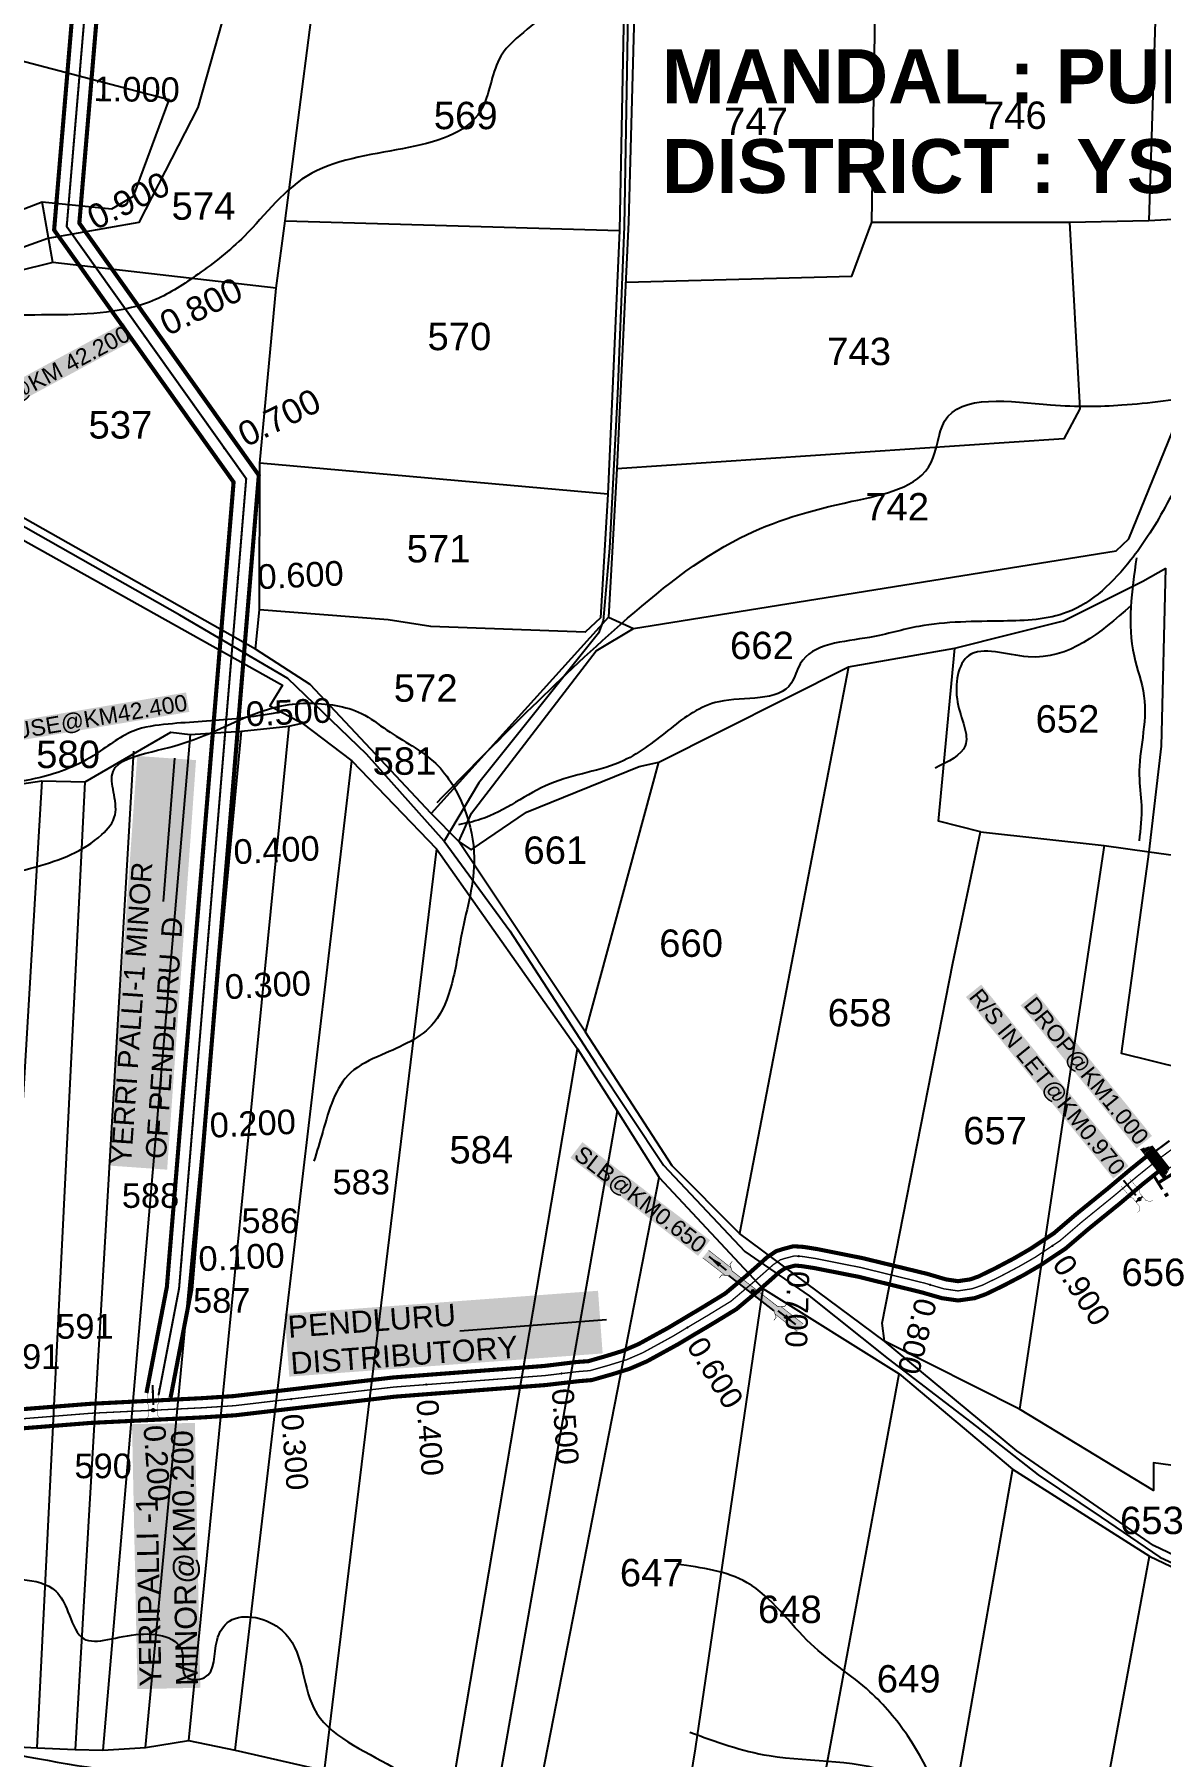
# Model space of a CAD drawing. Header units: inches. Extents: x 200003 to 248779, y 1594258 to 1607376.
# Drawn here: x 206457 to 207279, y 1596918 to 1598175 of the extents above; entities that cross this region are included whole.
import ezdxf
from ezdxf.enums import TextEntityAlignment as Align

# ---------------------------------------------------------------- set-up
doc = ezdxf.new("R2010")
doc.units = ezdxf.units.IN
doc.header["$LTSCALE"] = 15
doc.header["$MEASUREMENT"] = 0
doc.linetypes.add('ACAD_ISO02W100', pattern=[15, 12, -3])
doc.linetypes.add('HIDDEN2', pattern=[0.1875, 0.125, -0.0625])
for name, color, linetype in [('CANAL1', 7, 'Continuous'), ('CSMark', 72, 'Continuous'), ('PLOTS', 7, 'Continuous'), ('PLOTS NO', 7, 'Continuous'), ('RE REMARKS', 7, 'Continuous'), ('ROADS', 1, 'Continuous'), ('STREAMS', 4, 'Continuous'), ('STRUCTURE', 5, 'Continuous'), ('TEXT', 1, 'Continuous'), ('text2', 7, 'Continuous')]:
    doc.layers.add(name, color=color, linetype=linetype)
doc.styles.add('FONT1', font='Arial')
doc.styles.get("Standard").update_dxf_attribs({"font": 'arial.ttf'})
doc.dimstyles.get("Standard").update_dxf_attribs({"dimtxt": 0.18, "dimasz": 0.18, "dimexe": 0.18, "dimexo": 0.0625, "dimgap": 0.09, "dimtad": 0, "dimtih": 1, "dimtoh": 1, "dimdec": 4, "dimzin": 0, "dimdsep": 46, "dimtxsty": 'Standard', "dimcen": 0.09, "dimadec": 0, "dimazin": 0, "dimtfac": 1, "dimtdec": 4, "dimtofl": 0, "dimtmove": 0, "dimatfit": 3, "dimfxl": 1, "dimtolj": 1, "dimtzin": 0, "dimarcsym": 0})

# ---------------------------------------------------------------- blocks, each defined once
blk = doc.blocks.new('DROP')
h = blk.add_hatch()
h.set_pattern_fill('ANSI31', color=1, scale=10, angle=45)
h.set_pattern_definition([(90, (-324.4107, -25.7687), (-1.25, 0), [])])
h.paths.add_polyline_path([(-9.9, -4.3), (-13.8, 4.1), (13.8, 4.1), (10.2, -4.3)])
at = {"layer": 'STRUCTURE', "color": 5, "const_width": 0.49}
blk.add_lwpolyline([(-9.9, -4.3), (-13.8, 4.1), (13.8, 4.1), (10.2, -4.3), (-9.9, -4.3)], dxfattribs=at)
at = {"layer": 'STRUCTURE', "color": 5}
blk.add_circle((0, 0), 1.33, dxfattribs=at)
blk = doc.blocks.new('1INLET')
at = {"layer": 'STRUCTURE', "color": 190}
for points, const_width in [([(9.4, 10.1), (9.4, 7.3), (5.2, 4.5), (0, 4.5), (0, 4.5), (0, 4.5), (-5.2, 4.5), (-9.4, 7.3), (-9.4, 10.1)], 0.35), ([(0, -4.5), (0, 4.5)], 1.75), ([(7.3, 5.9), (22.7, 5.9)], 0.35), ([(-9.4, -10.1), (-9.4, -7.3), (-5.2, -4.5), (0, -4.5), (5.2, -4.5), (9.4, -7.3), (9.4, -10.1)], 0.35), ([(7.3, -5.9), (22.7, -5.9)], 0.35)]:
    blk.add_lwpolyline(points, dxfattribs=dict(at, const_width=const_width))
at = {"layer": 'STRUCTURE', "color": 0}
blk.add_circle((0, 0), 1.31, dxfattribs=at)
blk.add_leader([(26, 0.1), (5.6, 0)], dimstyle='Standard', override={"dimasz": 8, "dimgap": 0.09, "dimtad": 0}, dxfattribs=at)
blk = doc.blocks.new('1SLB')
at = {"layer": 'STRUCTURE'}
h = blk.add_hatch(dxfattribs=at)
h.set_pattern_fill('DOTS', color=6, scale=14, angle=320.3722, style=0)
h.set_pattern_definition([(320.372247934, (-538945.0768, -1194857.3203), (0.89503691186, 0.39489261377), [0, -0.875])])
h.paths.add_polyline_path([(-43.8, 3.5), (-43.8, -3.5), (-23.1, -3.5), (-21, -2.1), (21, -2.1), (23.1, -3.5), (43.8, -3.5), (43.8, 3.5), (23.1, 3.5), (21, 2.1), (-21, 2.1), (-23.1, 3.5)])
at = {"layer": 'STRUCTURE', "color": 6, "linetype": 'ACAD_ISO02W100', "ltscale": 0.5, "const_width": 0.35}
for points in [[(-43.8, 3.5), (-23.1, 3.5)], [(23.1, 3.5), (43.8, 3.5)], [(-43.8, -3.5), (-23.1, -3.5)], [(23.1, -3.5), (43.8, -3.5)]]:
    blk.add_lwpolyline(points, dxfattribs=at)
at = {"layer": 'STRUCTURE', "color": 6, "const_width": 0.44}
for points in [[(-25.2, 7.7), (-25.2, 4.9), (-21, 2.1), (21, 2.1), (25.2, 4.9), (25.2, 7.7)], [(-25.2, -7.7), (-25.2, -4.9), (-21, -2.1), (21, -2.1), (25.2, -4.9), (25.2, -7.7)]]:
    blk.add_lwpolyline(points, dxfattribs=at)
at = {"layer": 'STRUCTURE', "color": 6}
blk.add_lwpolyline([(-21, -2.1), (21, -2.1)], dxfattribs=at)
blk.add_lwpolyline([(-21, -2.1), (21, -2.1)], dxfattribs=at)
at = {"layer": 'STRUCTURE', "color": 0}
blk.add_circle((0, 0), 0.871, dxfattribs=at)
for points in [[(-40.8, 0), (-24.8, 0)], [(39.6, -0.2), (23.5, -0.2)]]:
    blk.add_leader(points, dimstyle='Standard', override={"dimasz": 10, "dimgap": 0.09, "dimtad": 0}, dxfattribs=at)
blk = doc.blocks.new('JJJJ')
at = {"layer": 'STRUCTURE', "color": 5, "insert": (206594.9, 1597373), "char_height": 15, "width": 296.661, "attachment_point": 1, "rotation": 85.965, "bg_fill": 1, "box_fill_scale": 1.1, "bg_fill_color": 7, "bg_fill_true_color": 16777215, "bg_fill_transparency": 0}
blk.add_mtext('{\\f@Arial Unicode MS|b0|i0|c0|p34;\\C1;YERRI PALLI-1 MINOR \\P OF PENDLURU  D\\Ftxt|c0; }', dxfattribs=at)
at = {"layer": 'RE REMARKS', "color": 1}
blk.add_leader([(206641.5, 1597668.9), (206633.2, 1597564.2)], dimstyle='Standard', override={"dimasz": 50}, dxfattribs=at)

msp = doc.modelspace()

# ---------------------------------------------------------------- linework, layer by layer
at = {"layer": 'CANAL1', "color": 200, "linetype": 'ByBlock', "ltscale": 40, "const_width": 3}
for points in [[(206539.2, 1597183.7), (206554.1, 1597261.2), (206602.8, 1597848.5), (206471.8, 1598032.5), (206512.4, 1598513), (206641.1, 1598600.5), (206720.2, 1598905.8), (206872.3, 1598999.3), (206927.7, 1599015.4), (207118.9, 1599112.5), (207390, 1599178), (207400.8, 1599191.1), (207464, 1599190), (208046.8, 1599203), (208410.5, 1599214.9), (208662.5, 1599437.4)], [(206556.8, 1597180.3), (206571.9, 1597258.8), (206621.2, 1597853.5), (206490.2, 1598037.5), (206529.6, 1598503), (206656.9, 1598589.5), (206735.8, 1598894.2), (206879.7, 1598982.7), (206934.3, 1598998.6), (207125.1, 1599095.5), (207400, 1599162), (207409.2, 1599172.9), (207464, 1599172), (208047.2, 1599185), (208417.5, 1599197.1), (208674.4, 1599423.9)]]:
    msp.add_lwpolyline(points, dxfattribs=at)
at = {"layer": 'CANAL1', "color": 1, "linetype": 'HIDDEN2', "ltscale": 4}
for points, const_width in [([(206548, 1597182), (206563, 1597260), (206612, 1597851), (206481, 1598035), (206521, 1598508), (206649, 1598595), (206728, 1598900), (206876, 1598991), (206931, 1599007), (207122, 1599104), (207395, 1599170), (207405, 1599182), (207464, 1599181), (208047, 1599194), (208414, 1599206), (208668.4, 1599430.7)], 1.5), ([(207289.3, 1597362.8), (207278.3, 1597354.7), (207276.4, 1597353.2)], 1), ([(207276.4, 1597353.2), (207262, 1597341.6), (207245.4, 1597327.6), (207222.1, 1597308.7), (207205.8, 1597294.7), (207188.1, 1597282.9), (207175.9, 1597275.9), (207161.7, 1597268.4), (207149.1, 1597262.3), (207142, 1597259.8), (207131.5, 1597258.2), (207121.2, 1597259.7), (207107.4, 1597263.8), (207060.4, 1597275.3), (207027.7, 1597281.8), (207018.1, 1597283.3), (207012.1, 1597283.7), (207005.8, 1597282.1), (207001.9, 1597280.9), (206996.5, 1597277.2), (206991.5, 1597272.7), (206981.7, 1597264.1), (206965.7, 1597250.6), (206949.2, 1597240.5), (206934, 1597231.5), (206923.4, 1597225.1), (206901.5, 1597213.1), (206889.5, 1597207.9), (206877.5, 1597204.2), (206862.9, 1597200), (206853.9, 1597199.3), (206830, 1597196.4), (206719.7, 1597188), (206644.8, 1597179.3), (206603.3, 1597174.4), (206580, 1597172.9), (206544.1, 1597171.1), (206498.8, 1597168.9), (206396.5, 1597160.7)], 1)]:
    msp.add_lwpolyline(points, dxfattribs=dict(at, const_width=const_width))
at = {"layer": 'CANAL1', "color": 200}
for points, const_width in [([(207285.9, 1597367.8), (207274.6, 1597359.4), (207272.7, 1597357.9)], 1.5), ([(207272.1, 1597358.7), (207257.5, 1597347), (207240.9, 1597333), (207217.6, 1597314.1), (207201.5, 1597300.3), (207184.4, 1597288.9), (207172.5, 1597282), (207158.5, 1597274.6), (207146.4, 1597268.7), (207140.4, 1597266.6), (207131.5, 1597265.3), (207122.7, 1597266.6), (207109.2, 1597270.6), (207061.9, 1597282.1), (207028.9, 1597288.7), (207018.9, 1597290.3), (207011.4, 1597290.8), (207003.9, 1597288.8), (206998.8, 1597287.2), (206992.1, 1597282.7), (206986.8, 1597277.9), (206977.2, 1597269.4), (206961.6, 1597256.3), (206945.6, 1597246.5), (206930.5, 1597237.5), (206919.9, 1597231.2), (206898.4, 1597219.4), (206887.1, 1597214.5), (206875.5, 1597210.9), (206861.7, 1597206.9), (206853.2, 1597206.3), (206829.3, 1597203.4), (206719.1, 1597195), (206644, 1597186.2), (206602.6, 1597181.4), (206579.6, 1597179.9), (206543.8, 1597178.1), (206498.3, 1597175.8), (206396, 1597167.7)], 3), ([(207280.8, 1597347.7), (207266.4, 1597336.2), (207249.9, 1597322.2), (207226.6, 1597303.3), (207210, 1597289.1), (207191.8, 1597277), (207179.3, 1597269.7), (207164.8, 1597262.1), (207151.8, 1597255.8), (207143.7, 1597252.9), (207131.5, 1597251.2), (207119.7, 1597252.9), (207105.5, 1597257), (207058.9, 1597268.5), (207026.4, 1597274.9), (207017.3, 1597276.3), (207012.7, 1597276.7), (207007.8, 1597275.4), (207005, 1597274.5), (207000.8, 1597271.7), (206996.2, 1597267.5), (206986.3, 1597258.8), (206969.8, 1597244.9), (206952.8, 1597234.5), (206937.6, 1597225.5), (206926.9, 1597219.1), (206904.5, 1597206.8), (206892, 1597201.4), (206879.6, 1597197.5), (206864.2, 1597193.1), (206854.6, 1597192.3), (206830.7, 1597189.5), (206720.4, 1597181), (206645.6, 1597172.3), (206603.9, 1597167.4), (206580.4, 1597165.9), (206544.5, 1597164.1), (206499.2, 1597161.9), (206397, 1597153.8)], 3)]:
    msp.add_lwpolyline(points, dxfattribs=dict(at, const_width=const_width))
at = {"layer": 'CSMark', "color": 3, "linetype": 'Continuous'}
for p in [(206489.6, 1598136.3), (206481.1, 1598036.7), (206538, 1597954.9), (206596, 1597873.4), (206606, 1597778.8), (206597.8, 1597679.1), (206589.5, 1597579.5), (206581.2, 1597479.8), (206573, 1597380.2), (206564.7, 1597280.5)]:
    msp.add_point(p, dxfattribs=at)
at = {"layer": 'PLOTS'}
for points in [[(207333.6, 1599272.4), (207254, 1599325.2), (207176.9, 1599345.6), (207141.1, 1599354.7), (207025.5, 1599312.6), (206935.4, 1599285.7), (206926.3, 1599280.8), (206925, 1599077.2), (206911.5, 1598871.4), (206906.5, 1598571.8), (206905.2, 1598480.1), (206902.9, 1598389.7), (206900.7, 1598347.7), (206896.8, 1598252.8), (206891, 1598038.3), (206882.5, 1597858.2), (206876.5, 1597750), (206894.6, 1597741.6), (207247, 1597798.4), (207256.2, 1597807.2), (207294, 1597899.7)], [(206899.5, 1598869.1), (206896.6, 1598569.9), (206888, 1598218.6), (206884.4, 1598032.1), (206876, 1597839.6), (206870.6, 1597749.4), (206859.4, 1597739.1), (206746.8, 1597743.2), (206715.6, 1597747.9), (206621.8, 1597755.4)], [(206618.8, 1597726.6), (206621.8, 1597755.4), (206622, 1597862.3), (206633.8, 1597990.1), (206640.4, 1598039.3), (206669, 1598259.8), (206698.4, 1598528.6)], [(207068.7, 1598038.2), (207071.9, 1598252.9)], [(207277.3, 1598246), (207270.8, 1598039.5)], [(205798.2, 1598196.7), (205919.7, 1598135.1), (205981.6, 1598150.2), (206023.1, 1598150.1), (206089.8, 1598040.8), (206144.6, 1597990.4), (206166.1, 1597968), (206247.5, 1597934.5), (206337.6, 1597872.3), (206434.6, 1597814.4), (206638.5, 1597700.3), (206629.3, 1597685.3), (206652.8, 1597672.5), (206689.1, 1597645), (206751, 1597580.9), (206853.7, 1597434.8), (206882.8, 1597389.6), (206913.5, 1597340.9), (206989, 1597259.9), (207088.5, 1597197.7), (207171.4, 1597128.2), (207271.3, 1597064.7), (207354.1, 1597025.2)], [(206350.5, 1598009.7), (206463, 1598053.1), (206514, 1598048), (206529.7, 1598057.1), (206555.7, 1598127.5), (206384.3, 1598172.6)], [(206633.8, 1597990.1), (206470.9, 1598008.8), (206463, 1598053.1)], [(206889.1, 1597994.4), (207054, 1597998.9), (207068.7, 1598038.2), (207212.9, 1598038.3), (207270.8, 1598039.5), (207444.4, 1598049.2)], [(206640.4, 1598039.3), (206884.4, 1598032.1)], [(207212.9, 1598038.3), (207220.4, 1597901.9), (207208.8, 1597880.2), (206882.5, 1597858.2)], [(206470.9, 1598008.8), (206393, 1597989.6), (206370.7, 1597863.8)], [(206876, 1597839.6), (206622, 1597862.3)], [(207450.4, 1596988.5), (207274.1, 1597072.3), (207174.4, 1597141.5), (207077.9, 1597221.6), (206972, 1597300), (206922.9, 1597349.6), (206859.7, 1597447), (206767.3, 1597586.2), (206747.1, 1597606.6), (206658.6, 1597700.8), (206618.8, 1597726.6), (206437.7, 1597829)], [(206767.3, 1597586.2), (206776.3, 1597580.1), (206816.6, 1597607.6), (206898.8, 1597640.9), (206913.1, 1597644), (207051.7, 1597713.8), (207129.1, 1597727.3), (207208.6, 1597747.3), (207266.5, 1597776.2), (207283.3, 1597785.6)], [(207316.8, 1597126.8), (207363.1, 1597403.7), (207250.8, 1597431.5), (207271, 1597578.7), (207280, 1597655.8), (207283.3, 1597785.6)], [(206876.5, 1597750), (206747.1, 1597606.6)], [(206767.3, 1597586.2), (206776.4, 1597606.9), (206867.5, 1597725.4), (206894.6, 1597741.6)], [(207450.4, 1596988.5), (207463.8, 1597086.1), (207434.2, 1597097), (207316.8, 1597126.8), (207274.3, 1597132.7), (207274.3, 1597112.5), (207176.5, 1597171.9), (207077.9, 1597221.6), (207076.2, 1597234.7), (207127.7, 1597497.3), (207147.9, 1597593.3), (207117.2, 1597601.1), (207129.1, 1597727.3)], [(207051.7, 1597713.8), (206972, 1597300)], [(205232.3, 1597380.8), (205343.7, 1597378), (205453.9, 1597378.8), (205588.7, 1597412.6), (205664.2, 1597421.5), (205809.6, 1597444.3), (205879.7, 1597461.2), (205986.8, 1597481.1), (206051.8, 1597489.6), (206159.3, 1597511.2), (206205.8, 1597540.8), (206246.9, 1597566.4), (206288.3, 1597588), (206312.1, 1597597.1), (206361.4, 1597617.9), (206393, 1597621), (206428.6, 1597625.3), (206462.9, 1597630.5), (206494.5, 1597629.7), (206557.1, 1597665.9), (206571.2, 1597664.3), (206608.6, 1597666.8), (206643.2, 1597670.3), (206652.8, 1597672.5)], [(206643.2, 1597670.3), (206569.8, 1596930)], [(206571.2, 1597664.3), (206507.4, 1596923.1)], [(206538.4, 1596924.9), (206608.6, 1597666.8)], [(206529.8, 1597652.1), (206487.1, 1596923.4)], [(206603.9, 1596922.9), (206689.1, 1597645)], [(206859.7, 1597447), (206913.1, 1597644)], [(206462.9, 1597630.5), (206421.4, 1596938.7)], [(206459.5, 1596924.6), (206494.5, 1597629.7)], [(206751, 1597580.9), (206668.8, 1596908.2)], [(207147.9, 1597593.3), (207238.3, 1597583.4), (207271, 1597578.7), (207372.1, 1597564.9), (207433.3, 1597562.9), (207527.1, 1597546.4), (207629.9, 1597542.2)], [(207238.3, 1597583.4), (207176.5, 1597171.9)], [(206759.3, 1596876.9), (206853.7, 1597434.8)], [(206882.8, 1597389.6), (206791.5, 1596871.6)], [(206818.1, 1596852.6), (206913.5, 1597340.9)], [(206989, 1597259.9), (206939.6, 1596923.9), (206920.1, 1596804.3)], [(207011.3, 1596779.1), (207088.5, 1597197.7)], [(207171.4, 1597128.2), (207097.9, 1596709.6)], [(207196.9, 1596662.5), (207271.3, 1597064.7)], [(205823.3, 1596962.1), (205904.5, 1597018.4), (205961.6, 1597026.1), (205991.4, 1597030), (206022.9, 1597014.8), (206052.1, 1597001.2), (206083.4, 1596991.2), (206121.4, 1596979.9), (206183.1, 1596961.7), (206219.4, 1596956.2), (206270.2, 1596951.6), (206295, 1596951.3), (206332, 1596953.5), (206359.1, 1596953), (206398, 1596945.8), (206421.4, 1596938.7), (206421.9, 1596926.7), (206459.5, 1596924.6), (206487.1, 1596923.4), (206507.4, 1596923.1), (206538.4, 1596924.9), (206569.8, 1596930), (206603.9, 1596922.9), (206668.8, 1596908.2)]]:
    msp.add_lwpolyline(points, dxfattribs=at)
at = {"layer": 'ROADS', "color": 44}
msp.add_lwpolyline([(206910.2, 1598958.3), (206857.6, 1598922.8), (206788.4, 1598843.6), (206756.9, 1598768.7), (206689, 1598612.1), (206655.6, 1598550.7), (206636.2, 1598516), (206584.6, 1598390.5), (206562.2, 1598340.4), (206557.6, 1598313.6), (206580.4, 1598267.2), (206600.6, 1598206.7), (206576.6, 1598121.9), (206533.6, 1598038), (206467.1, 1598026.2), (206414.8, 1598007.5), (206384.3, 1597991.2), (206369, 1597935.4), (206348.7, 1597889.5), (206343, 1597877.1)], dxfattribs=at)
at = {"layer": 'ROADS'}
for points in [[(206891.2, 1598234.2), (206887.9, 1598035), (206882.9, 1597912.9), (206877.1, 1597800.3), (206872.6, 1597747.2), (206869.1, 1597738.2), (206781.9, 1597629), (206756.4, 1597586.5), (206699.9, 1597649.9), (206642.3, 1597705.1), (206563.5, 1597751.3), (206403.7, 1597842), (206344.3, 1597876.4), (206298.9, 1597908.9), (206288.3, 1597913.6), (206286.3, 1597891.2)], [(206756.4, 1597586.5), (206804.3, 1597521), (206867.4, 1597424), (206916.5, 1597349.9), (206975.9, 1597286.9), (207022.8, 1597254.6), (207080.6, 1597208.6), (207144.9, 1597159.3), (207190, 1597123.9), (207236, 1597093.1), (207278.7, 1597063.9), (207372.8, 1597020.3), (207455.3, 1596983.2), (207540.1, 1596960.2), (207663.8, 1596930.1), (207703.3, 1596907), (207749.2, 1596882.6), (207812.2, 1596815.7), (207864.6, 1596751.3), (207909.3, 1596696.9), (207939.9, 1596659.5), (207980.2, 1596608.4)]]:
    msp.add_lwpolyline(points, dxfattribs=at)
at = {"layer": 'STREAMS'}
for points in [[(206814, 1598333.8), (206825, 1598298.2), (206831.2, 1598269.7), (206842.2, 1598232.7), (206836.3, 1598198.5), (206797.9, 1598159.4), (206784.9, 1598122.9), (206659.9, 1598074), (206610.4, 1598027.8), (206576.9, 1598000.3), (206545.7, 1597981.7), (206395.8, 1597964.2), (206369.5, 1597953.1), (206331.6, 1597917.1), (206302.6, 1597894.1), (206241.1, 1597881.7), (206182.3, 1597879.7), (206070.8, 1597896), (206033, 1597919.6), (205969.8, 1597937.6), (205888.3, 1597949.8), (205821.4, 1597945.5), (205769.4, 1597912.2), (205708, 1597907.5), (205684.8, 1597928.5), (205609.6, 1597948.7), (205587.8, 1597961.6), (205502.2, 1597942.7), (205458.6, 1597928.6), (205337.6, 1597953.4), (205300.3, 1597970.9), (205278, 1597979), (205234.4, 1597988.4), (205200.1, 1597995.6)], [(206751.3, 1597614.7), (206885.2, 1597744.6), (206972.5, 1597807.8), (207054, 1597834.5), (207111.9, 1597862.8), (207121.7, 1597892.9), (207199.1, 1597904.9), (207251.2, 1597904.8), (207312.3, 1597912), (207362.1, 1597926.5), (207413.7, 1597998.2), (207469.2, 1598025.8), (207526.2, 1598039.5), (207542.8, 1598045.4)], [(207325.6, 1597912.8), (207294.5, 1597852.6), (207269.9, 1597808.7), (207257.7, 1597791.7), (207211.2, 1597753.5), (207164.7, 1597747.1), (207102.8, 1597743.2), (207067, 1597735.2), (207016.4, 1597715.8), (207009.9, 1597701.9), (206956.9, 1597688.2), (206921.8, 1597668.8), (206887.6, 1597645.3), (206833.8, 1597628.3), (206783.2, 1597602.4), (206766.9, 1597598.4)], [(207261.8, 1597793.3), (207260, 1597721.7), (207267.2, 1597692.4), (207266.3, 1597662.2), (207263.8, 1597634.6), (207265.4, 1597612.6), (207263.7, 1597586.6)], [(207257.6, 1597758.3), (207182.6, 1597721), (207139.4, 1597722), (207131.2, 1597687.8), (207136.8, 1597656.1), (207114.8, 1597639.8)], [(205554.9, 1597410.6), (205685.3, 1597428), (205804.3, 1597444.7), (205874.7, 1597451), (205938.7, 1597484.8), (206001.1, 1597505.7), (206096.6, 1597520.8), (206146.1, 1597540.1), (206207.6, 1597564.2), (206267.5, 1597575.4), (206268.3, 1597562.4), (206263.4, 1597543), (206291.7, 1597534.9), (206325.7, 1597543.7), (206367, 1597546), (206394.8, 1597551.8), (206458.7, 1597567.8), (206506.6, 1597591.2), (206516.3, 1597605.7), (206514.8, 1597637.3), (206543.1, 1597651.7), (206573.9, 1597660.6), (206635.5, 1597684.7), (206677.5, 1597685.4), (206696.1, 1597679.7), (206714.7, 1597667.5), (206750.3, 1597643.1), (206771.2, 1597609.9), (206778.4, 1597574.3), (206769.4, 1597519.4), (206762, 1597482.2), (206749, 1597453.9), (206710.9, 1597430.5), (206688.2, 1597417.4), (206667.9, 1597374.6), (206661.4, 1597352.8)], [(206638.7, 1597680.8), (206604.7, 1597675.8), (206555, 1597671.9), (206529.6, 1597666.8), (206500.2, 1597648.7), (206458, 1597632.1), (206425.6, 1597627.1), (206396.7, 1597623.1), (206362.2, 1597621.7), (206309.9, 1597615.7), (206300.3, 1597599.5), (206283.5, 1597583.3), (206267.7, 1597573.2)], [(206014.7, 1597242.8), (206041.7, 1597227.6), (206067.3, 1597206.2), (206081.7, 1597191.6), (206082.9, 1597149.4), (206131.1, 1597198), (206183, 1597178.4), (206201.9, 1597140.5), (206208.2, 1597118.3), (206227, 1597084.8), (206267.8, 1597057.8), (206302.3, 1597079), (206344.5, 1597067.5), (206388.9, 1597062.6), (206419.1, 1597049.3), (206448.7, 1597047.5), (206473, 1597039), (206481.9, 1597024), (206491.6, 1597005.7), (206531.4, 1597007.4), (206565.5, 1596993.6), (206568.2, 1596976.5), (206581.4, 1596975.9), (206590.7, 1597003.4), (206599.8, 1597017.1), (206638.1, 1597010.5), (206661.4, 1596953.6), (206719.1, 1596910.7), (206772.1, 1596876.4), (206819.7, 1596850.4), (206855.3, 1596825.5), (206885.2, 1596805.7), (206942.2, 1596801.3), (206964, 1596788.7), (206984.1, 1596782.1), (207015.8, 1596777.2), (207028.2, 1596768.7), (207073.7, 1596742.5), (207108.7, 1596720), (207120.6, 1596705.9), (207144, 1596680), (207181.7, 1596654.7), (207191.5, 1596646.6), (207195.7, 1596637.6)], [(207479.1, 1596490.7), (207436.1, 1596519), (207408.6, 1596534.6), (207364.9, 1596566.7), (207331.6, 1596612.8), (207281.2, 1596658.2), (207244.9, 1596707.2), (207197.5, 1596757.1), (207136, 1596852.6), (207094.6, 1596933.6), (207067.2, 1596965.6), (207024.2, 1597000.5), (206977.6, 1597045.2), (206926.4, 1597058.7)], [(205247.4, 1596714.3), (205260, 1596714.3), (205283.3, 1596720), (205315.4, 1596733.4), (205365.9, 1596745.1), (205401.3, 1596753.4), (205466.2, 1596769.6), (205496.8, 1596787), (205530.8, 1596808.7), (205564.7, 1596856.8), (205598.9, 1596875.4), (205659.5, 1596886.5), (205722.2, 1596887.7), (205789.9, 1596918.1), (205823.1, 1596946.4), (205883.9, 1596992.9), (205988.9, 1596998.2), (206042.5, 1596988.6), (206147.6, 1596958.6), (206204.7, 1596947), (206261.6, 1596942), (206431, 1596922), (206546.2, 1596904.6), (206639.1, 1596899.2), (206714.9, 1596877.7), (206930.4, 1596761.2), (207042.1, 1596730.5), (207203, 1596632.1)], [(207074.4, 1596674.5), (207026.2, 1596701.7), (206975, 1596733.5), (206883.9, 1596767.6), (206833.5, 1596797.9), (206748.4, 1596830.5), (206672.3, 1596834.4), (206582.6, 1596815.1), (206536.5, 1596759.4), (206466.4, 1596783.7), (206369.8, 1596837.6), (206301.3, 1596867.9), (206259.2, 1596907.2), (206157.5, 1596942.1), (205983.2, 1596980.3), (205873.1, 1596963.3), (205833.1, 1596928), (205802.8, 1596894.9), (205730.4, 1596875.5), (205651.2, 1596857.6), (205564.5, 1596844), (205516.7, 1596788), (205446.7, 1596746.6), (205307.8, 1596709.2), (205252.9, 1596684.8)], [(206935.7, 1596936.2), (206993.6, 1596919), (207087.9, 1596903.9), (207132.4, 1596871.9), (207151.6, 1596859.2)]]:
    msp.add_spline(points, degree=3, dxfattribs=at)
at = {"layer": 'text2', "color": 2, "linetype": 'Continuous'}
for p in [(207276.4, 1597353.2), (207253, 1597338, 80), (206977, 1597260, 79), (206644.8, 1597179.3), (206544.1, 1597171.1)]:
    msp.add_point(p, dxfattribs=at)
at = {"layer": 'text2', "color": 3, "linetype": 'Continuous'}
for p in [(207276.4, 1597353.2), (207015.4, 1597283.5), (207200.5, 1597291.2), (207111.1, 1597262.7), (206934, 1597231.5), (206934, 1597231.5), (206842.1, 1597197.9), (206644.8, 1597179.3), (206743.3, 1597189.8), (206544.1, 1597171.1)]:
    msp.add_point(p, dxfattribs=at)

# ---------------------------------------------------------------- block references
at = {"layer": 'CSMark', "color": 3, "linetype": 'Continuous'}
msp.add_blockref('JJJJ', (-81.9, -21.9), dxfattribs=at)
at = {"layer": 'text2', "color": 3, "linetype": 'Continuous'}
for name, p, rotation in [('DROP', (207276.4, 1597353.2), 127.9352680206592), ('1SLB', (206981.9, 1597258.2, 79), 322.1056394858758)]:
    msp.add_blockref(name, p, dxfattribs=dict(at, rotation=rotation))
at = {"layer": 'text2', "color": 3, "linetype": 'Continuous', "xscale": 0.7, "yscale": 0.7, "zscale": 0.7}
for p, rotation in [((207263.8, 1597325.1, 80), 129.4751262709981), ((206544.1, 1597171.1), 91.28554851497279)]:
    msp.add_blockref('1INLET', p, dxfattribs=dict(at, rotation=rotation))

# ---------------------------------------------------------------- texts
at = {"layer": 'CSMark', "color": 1, "linetype": 'Continuous', "style": 'FONT1'}
for s, rotation, p in [('1.000', 359.3032, (206500.6, 1598135.6)), ('0.900', 26.2614, (206497.8, 1598040.1)), ('0.800', 26.2614, (206550.8, 1597962.9))]:
    msp.add_text(s, height=18, rotation=rotation, dxfattribs=at).set_placement(p, align=Align.MIDDLE_LEFT)
for s, rotation, p in [('0.700', 26.2614, (206664.3, 1597909.6)), ('0.600', 2.6388, (206683.1, 1597782.2)), ('0.500', 2.6388, (206674.5, 1597682.1)), ('0.400', 2.6388, (206665.6, 1597581.5)), ('0.300', 2.6388, (206659.2, 1597483)), ('0.200', 2.6388, (206648.2, 1597381.9)), ('0.100', 2.6388, (206640, 1597284.4))]:
    msp.add_text(s, height=18, rotation=rotation, dxfattribs=at).set_placement(p, align=Align.MIDDLE_RIGHT)
at = {"layer": 'CSMark', "color": 1}
for s, height, rotation, p in [('1.000', 19, 301.9309, (207280.7, 1597348.2)), ('0.900', 16, 303.3804, (207206.4, 1597282.1)), ('0.700', 16, 268.2784, (207015, 1597272.7)), ('0.800', 16, 256.074, (207108.5, 1597252.2)), ('0.600', 16, 301.6357, (206939.7, 1597222.3)), ('0.500', 16, 274.1913, (206842.9, 1597187.1)), ('0.300', 16, 274.1913, (206645.5, 1597168.5)), ('0.400', 16, 274.1913, (206744.1, 1597179)), ('0.200', 16, 274.1913, (206544.9, 1597160.3))]:
    msp.add_text(s, height=height, rotation=rotation, dxfattribs=at).set_placement(p, align=Align.MIDDLE_LEFT)
at = {"layer": 'PLOTS NO'}
for s, height, p in [('569', 20, (206748.9, 1598106.1)), ('747', 20, (206960.8, 1598101.8)), ('746', 20, (207149.7, 1598106.3)), ('574', 20, (206557.5, 1598040)), ('570', 20, (206744.3, 1597944.8)), ('743', 20, (207036, 1597933.9)), ('537', 20, (206496.9, 1597880.3)), ('742', 20, (207063.8, 1597820.5)), ('571', 20, (206729.1, 1597789.9)), ('662', 20, (206965.1, 1597719.3)), ('572', 20, (206719.7, 1597688.2)), ('652', 20, (207188.1, 1597665.7)), ('580', 20, (206458.7, 1597639.8)), ('581', 20, (206704.2, 1597634.9)), ('661', 20, (206814.3, 1597569.9)), ('660', 20, (206913.4, 1597502)), ('658', 20, (207036.4, 1597451.3)), ('657', 20, (207135.3, 1597365.2)), ('584', 20, (206760.3, 1597351.2)), ('583', 18, (206675, 1597328.6)), ('588', 18, (206521.2, 1597318.8)), ('586', 18, (206608.5, 1597300.4)), ('656', 20, (207250.8, 1597261.8)), ('587', 18, (206573.2, 1597242.2)), ('591', 18, (206473.3, 1597223.3)), ('591', 18, (206434.4, 1597201.3)), ('590', 18, (206486.6, 1597121.5)), ('653', 20, (207249.7, 1597080.7)), ('647', 20, (206884.7, 1597042.6)), ('648', 20, (206985.5, 1597015.8)), ('649', 20, (207072.2, 1596965.1))]:
    msp.add_text(s, height=height, dxfattribs=at).set_placement(p)
at = {"layer": 'STRUCTURE', "color": 5, "attachment_point": 1, "bg_fill": 1, "box_fill_scale": 1.1, "bg_fill_color": 7, "bg_fill_true_color": 16777215, "bg_fill_transparency": 0}
for s, insert, char_height, width, rotation in [('PUMP HOUSE@KM 42.200', (206337.3, 1597863.3, 8.4), 12, 210.12, 28.3413), ('PUMP HOUSE@KM42.400', (206364.5, 1597659.5, 8.4), 12, 205.462, 9.5559), ('R/S IN LET@KM0.970', (207148.3, 1597480.1), 12, 168.202, 309.0547), ('DROP@KM1.000', (207188.2, 1597474), 12, 131.997, 309.0547), ('SLB@KM0.650', (206857.6, 1597365.1), 12, 115.119, 322.4529), ('{\\C1;PENDLURU DISTRIBUTORY }', (206641.8, 1597239.9), 16, 226.107, 4.2287), ('{\\f@Arial Unicode MS|b0|i0|c0|p34;YERIPALLI -1 MINOR@KM0.200}', (206534.2, 1596969.2), 16, 190.19, 91.1753)]:
    msp.add_mtext(s, dxfattribs=dict(at, insert=insert, char_height=char_height, width=width, rotation=rotation))
at = {"layer": 'TEXT', "insert": (206915.5, 1598230.1), "char_height": 39.374, "width": 1029.341, "attachment_point": 1}
msp.add_mtext('\\pxql;{\\fArial|b1|i0|c0|p34;\\C1;VILLAGE NAME :\\C5;VULIMELLA\\P\\C1;MANDAL : \\C5;PULIVENDULA \\P\\C1;DISTRICT : \\C5;YSR}', dxfattribs=at)

# ---------------------------------------------------------------- leaders
at = {"layer": 'RE REMARKS', "color": 1}
msp.add_leader([(206874.9, 1597237), (206767.9, 1597228.8)], dimstyle='Standard', override={"dimasz": 50}, dxfattribs=at)

doc.saveas('drawing.dxf')
